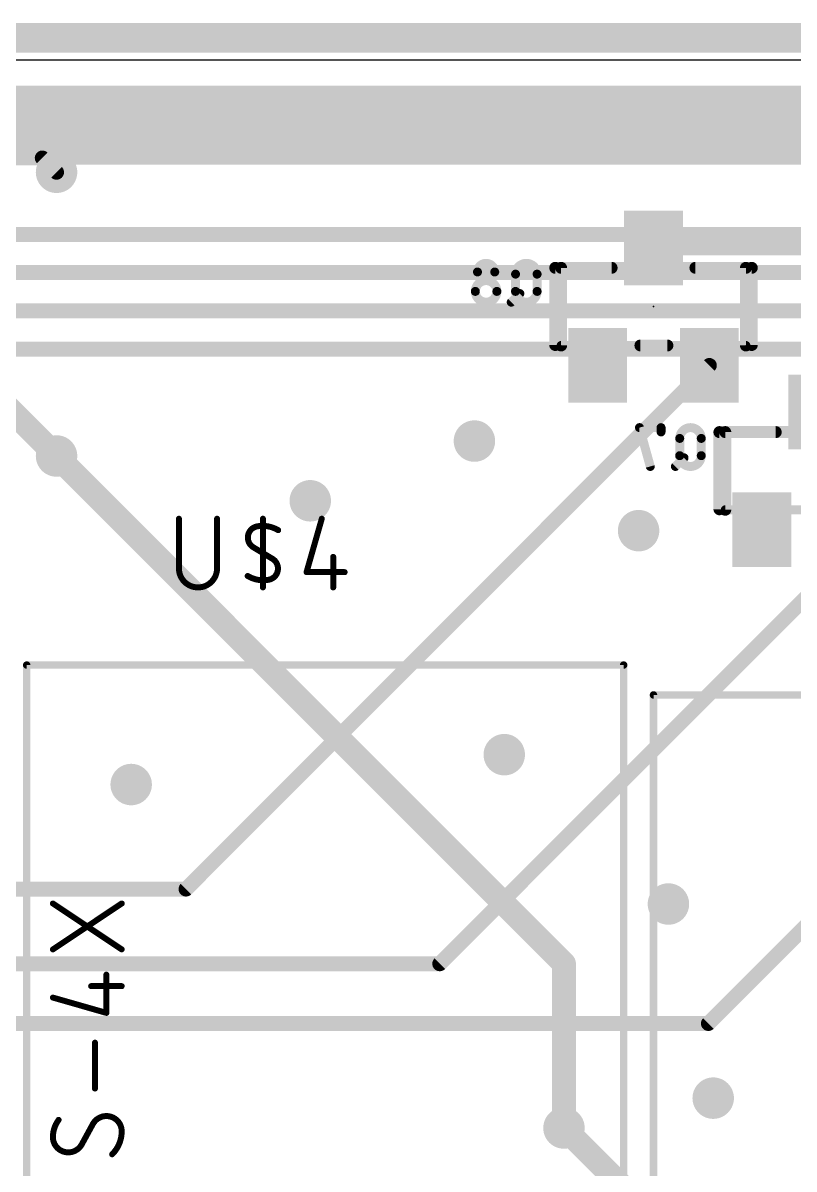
# Model space of a CAD drawing. Extents: x -0.3 to 81.4, y -1.5 to 30.2.
# Drawn here: x 51.75 to 64.88, y 10.73 to 30.23 of the extents above; entities that cross this region are included whole.
import ezdxf

# ---------------------------------------------------------------- set-up
doc = ezdxf.new("R2010")
doc.units = 0
for name, color, linetype in [('1', 12, 'CONTINUOUS'), ('16', 132, 'CONTINUOUS'), ('18', 110, 'CONTINUOUS'), ('20', 31, 'CONTINUOUS'), ('21', 253, 'CONTINUOUS'), ('22', 253, 'CONTINUOUS'), ('24', 53, 'CONTINUOUS'), ('25', 253, 'CONTINUOUS'), ('26', 253, 'CONTINUOUS'), ('27', 253, 'CONTINUOUS'), ('52', 253, 'CONTINUOUS')]:
    doc.layers.add(name, color=color, linetype=linetype)

# ---------------------------------------------------------------- blocks, each defined once
blk = doc.blocks.new('RECT')
blk.add_solid([(-0.5, -0.5), (0.5, -0.5), (-0.5, 0.5), (0.5, 0.5)])
blk = doc.blocks.new('ROUNDV')
at = {"const_width": 0.5}
blk.add_lwpolyline([(0, -0.25, 1), (0, 0.25, 1), (0, -0.25)], format="xyb", dxfattribs=at)

msp = doc.modelspace()

# ---------------------------------------------------------------- linework, layer by layer
at = {"layer": '1'}
for points, const_width in [([(11.938, 29.972), (79.248, 29.972)], 0.508), ([(48.874, 27.929), (52.081, 27.929)], 0.254), ([(52.081, 27.929), (52.324, 27.686)], 0.254), ([(48.874, 26.629), (74.463, 26.629)], 0.254), ([(48.874, 25.979), (72.319, 25.979)], 0.254), ([(48.874, 25.329), (70.175, 25.329)], 0.254), ([(48.874, 24.679), (68.031, 24.679)], 0.254), ([(60.96, 14.224), (52.324, 22.86)], 0.4064), ([(60.96, 11.43), (60.96, 14.224)], 0.4064)]:
    msp.add_lwpolyline(points, dxfattribs=dict(at, const_width=const_width))
for points, const_width in [([(52.1259, 27.9739, 1), (52.0361, 27.8841)], 0.127), ([(52.081, 27.8655, 1), (52.081, 27.9925)], 0.127), ([(52.2791, 27.6411, 1), (52.3689, 27.7309)], 0.127), ([(52.3958, 22.9318, 1), (52.2522, 22.7882)], 0.2032), ([(61.0616, 14.224, 1), (60.8584, 14.224)], 0.2032), ([(60.8882, 14.1522, 1), (61.0318, 14.2958)], 0.2032), ([(60.8584, 11.43, 1), (61.0616, 11.43)], 0.2032)]:
    msp.add_lwpolyline(points, format="xyb", dxfattribs=dict(at, const_width=const_width))
at = {"layer": '16'}
for points, const_width in [([(74.4691, 28.7782), (18.2409, 28.7782)], 0.762), ([(73.152, 28.194), (11.938, 28.194)], 0.762), ([(62.484, 26.4), (74.66, 26.4)], 0.254), ([(50.8, 24.384), (52.324, 22.86)], 0.4064), ([(54.528, 15.494), (63.434, 24.4)], 0.254), ([(66.228, 21.606), (58.846, 14.224)], 0.254), ([(63.418, 13.208), (69.022, 18.812)], 0.254), ([(47.498, 15.494), (54.528, 15.494)], 0.254), ([(58.846, 14.224), (47.752, 14.224)], 0.254), ([(48.006, 13.208), (63.418, 13.208)], 0.254), ([(70.104, 2.286), (60.96, 11.43)], 0.4064)]:
    msp.add_lwpolyline(points, dxfattribs=dict(at, const_width=const_width))
for points, const_width in [([(62.484, 26.4635, 1), (62.484, 26.3365)], 0.127), ([(63.4789, 24.3551, 1), (63.3891, 24.4449)], 0.127), ([(52.2522, 22.7882, 1), (52.3958, 22.9318)], 0.2032), ([(54.4831, 15.5389, 1), (54.5729, 15.4491)], 0.127), ([(54.528, 15.4305, 1), (54.528, 15.5575)], 0.127), ([(58.8011, 14.2689, 1), (58.8909, 14.1791)], 0.127), ([(58.846, 14.1605, 1), (58.846, 14.2875)], 0.127), ([(63.3731, 13.2529, 1), (63.4629, 13.1631)], 0.127), ([(63.418, 13.1445, 1), (63.418, 13.2715)], 0.127), ([(61.0318, 11.5018, 1), (60.8882, 11.3582)], 0.2032)]:
    msp.add_lwpolyline(points, format="xyb", dxfattribs=dict(at, const_width=const_width))
at = {"layer": '20'}
msp.add_line((79.375, 29.591), (-0.254, 29.591), dxfattribs=at)
at = {"layer": '21', "const_width": 0.127}
for points in [[(51.816, 2.794), (51.816, 19.304)], [(51.816, 19.304), (61.976, 19.304)], [(61.976, 19.304), (61.976, 2.794)], [(62.484, 2.286), (62.484, 18.796)], [(62.484, 18.796), (72.644, 18.796)]]:
    msp.add_lwpolyline(points, dxfattribs=at)
at = {"layer": '21', "const_width": 0.0635}
for points in [[(51.8478, 19.304, 1), (51.7843, 19.304)], [(51.816, 19.3358, 1), (51.816, 19.2723)], [(62.0078, 19.304, 1), (61.9443, 19.304)], [(61.976, 19.2723, 1), (61.976, 19.3358)], [(62.5158, 18.796, 1), (62.4522, 18.796)], [(62.484, 18.8277, 1), (62.484, 18.7643)]]:
    msp.add_lwpolyline(points, format="xyb", dxfattribs=at)
at = {"layer": '22', "const_width": 0.2032}
for points in [[(60.8116, 26.0604), (60.8116, 24.7476)], [(61.7704, 26.0604), (60.8116, 26.0604)], [(64.1564, 26.0604), (63.1976, 26.0604)], [(64.1564, 24.7476), (64.1564, 26.0604)], [(62.2616, 24.7396), (62.7204, 24.7396)], [(63.6056, 23.2664), (63.6056, 21.9536)], [(64.5644, 23.2664), (63.6056, 23.2664)]]:
    msp.add_lwpolyline(points, dxfattribs=at)
at = {"layer": '22', "const_width": 0.1016}
for points in [[(60.8624, 26.0604, 1), (60.7608, 26.0604)], [(60.8116, 26.1112, 1), (60.8116, 26.0096)], [(61.7704, 26.0096, 1), (61.7704, 26.1112)], [(63.1976, 26.1112, 1), (63.1976, 26.0096)], [(64.2072, 26.0604, 1), (64.1056, 26.0604)], [(64.1564, 26.0096, 1), (64.1564, 26.1112)], [(60.7608, 24.7476, 1), (60.8624, 24.7476)], [(62.2616, 24.7904, 1), (62.2616, 24.6888)], [(62.7204, 24.6888, 1), (62.7204, 24.7904)], [(64.1056, 24.7476, 1), (64.2072, 24.7476)], [(63.6564, 23.2664, 1), (63.5548, 23.2664)], [(63.6056, 23.3172, 1), (63.6056, 23.2156)], [(64.5644, 23.2156, 1), (64.5644, 23.3172)], [(63.5548, 21.9536, 1), (63.6564, 21.9536)]]:
    msp.add_lwpolyline(points, format="xyb", dxfattribs=at)
at = {"layer": '24'}
msp.add_point((62.484, 25.4), dxfattribs=at)
at = {"layer": '25', "const_width": 0.1016}
for points in [[(54.4068, 21.7932), (54.4068, 20.9494)], [(55.0559, 20.9494), (55.0559, 21.7932)], [(55.8363, 20.6248), (55.8363, 21.7932)], [(56.8381, 21.7932), (56.5785, 20.8844)], [(55.8363, 21.209), (55.674, 21.3064)], [(55.8363, 21.209), (55.9985, 21.1116)], [(57.0329, 21.1441), (57.0329, 20.6248)], [(56.5785, 20.8844), (57.2276, 20.8844)]]:
    msp.add_lwpolyline(points, dxfattribs=at)
at = {"layer": '25'}
for points, const_width in [([(54.4322, 21.7932, 1), (54.3814, 21.7932)], 0.0508), ([(55.0813, 21.7932, 1), (55.0305, 21.7932)], 0.0508), ([(55.8617, 21.7932, 1), (55.8109, 21.7932)], 0.0508), ([(56.8626, 21.7862, 1), (56.8137, 21.8002)], 0.0508), ([(55.7389, 21.6634, 0.6917), (55.674, 21.3064)], 0.1016), ([(55.7343, 21.6884, 1), (55.7434, 21.6384)], 0.0508), ([(56.0959, 21.5985, 0.1823), (55.7389, 21.6634)], 0.1016), ([(55.7434, 21.6384, 1), (55.7343, 21.6884)], 0.0508), ([(56.0828, 21.5767, 1), (56.109, 21.6202)], 0.0508), ([(55.687, 21.3281, 1), (55.6609, 21.2846)], 0.0508), ([(55.6609, 21.2846, 1), (55.687, 21.3281)], 0.0508), ([(55.8493, 21.2308, 1), (55.8232, 21.1872)], 0.0508), ([(55.8232, 21.1872, 1), (55.8493, 21.2308)], 0.0508), ([(55.9336, 20.7546, 0.6917), (55.9985, 21.1116)], 0.1016), ([(56.0116, 21.1334, 1), (55.9855, 21.0899)], 0.0508), ([(55.9855, 21.0899, 1), (56.0116, 21.1334)], 0.0508), ([(57.0583, 21.1441, 1), (57.0075, 21.1441)], 0.0508), ([(54.4068, 20.9494, 1), (55.0559, 20.9494)], 0.1016), ([(54.4322, 20.9494, 1), (54.3814, 20.9494)], 0.0508), ([(54.3814, 20.9494, 1), (54.4322, 20.9494)], 0.0508), ([(55.0813, 20.9494, 1), (55.0305, 20.9494)], 0.0508), ([(55.0305, 20.9494, 1), (55.0813, 20.9494)], 0.0508), ([(55.5766, 20.8195, 0.1823), (55.9336, 20.7546)], 0.1016), ([(55.5897, 20.8413, 1), (55.5635, 20.7978)], 0.0508), ([(56.5785, 20.9098, 1), (56.5785, 20.859)], 0.0508), ([(56.5541, 20.8914, 1), (56.6029, 20.8775)], 0.0508), ([(57.2276, 20.859, 1), (57.2276, 20.9098)], 0.0508), ([(55.9291, 20.7796, 1), (55.9382, 20.7296)], 0.0508), ([(55.9382, 20.7296, 1), (55.9291, 20.7796)], 0.0508), ([(55.8109, 20.6248, 1), (55.8617, 20.6248)], 0.0508), ([(57.0075, 20.6248, 1), (57.0583, 20.6248)], 0.0508)]:
    msp.add_lwpolyline(points, format="xyb", dxfattribs=dict(at, const_width=const_width))
at = {"layer": '26'}
for points, const_width in [([(59.7816, 25.9898, 1), (59.4881, 25.9898)], 0.1524), ([(60.5028, 25.9532, 1), (60.1359, 25.9532)], 0.1524), ([(59.4881, 25.9898, 1), (59.7816, 25.9898)], 0.1524), ([(59.5262, 25.9898, 1), (59.45, 25.9898)], 0.0762), ([(59.45, 25.9898, 1), (59.5262, 25.9898)], 0.0762), ([(59.8197, 25.9898, 1), (59.7435, 25.9898)], 0.0762), ([(59.7435, 25.9898, 1), (59.8197, 25.9898)], 0.0762), ([(60.174, 25.9532, 1), (60.0978, 25.9532)], 0.0762), ([(60.0978, 25.9532, 1), (60.174, 25.9532)], 0.0762), ([(60.5409, 25.9532, 1), (60.4647, 25.9532)], 0.0762), ([(60.4647, 25.9532, 1), (60.5409, 25.9532)], 0.0762), ([(59.8183, 25.6596, 1), (59.4514, 25.6596)], 0.1524), ([(59.4514, 25.6596, 1), (59.8183, 25.6596)], 0.1524), ([(59.4895, 25.6596, 1), (59.4133, 25.6596)], 0.0762), ([(59.8564, 25.6596, 1), (59.7802, 25.6596)], 0.0762), ([(60.1359, 25.6596, 1), (60.5028, 25.6596)], 0.1524), ([(60.174, 25.6596, 1), (60.0978, 25.6596)], 0.0762), ([(60.5409, 25.6596, 1), (60.4647, 25.6596)], 0.0762), ([(59.4133, 25.6596, 1), (59.4895, 25.6596)], 0.0762), ([(59.7802, 25.6596, 1), (59.8564, 25.6596)], 0.0762), ([(60.0356, 25.5031, 1), (60.0895, 25.4493)], 0.0762), ([(60.0978, 25.6596, 1), (60.174, 25.6596)], 0.0762), ([(60.2362, 25.596, 1), (60.1824, 25.6499)], 0.0762), ([(60.4647, 25.6596, 1), (60.5409, 25.6596)], 0.0762), ([(62.2454, 23.3807, 1), (62.2454, 23.3045)], 0.0762), ([(62.2821, 23.3528, 1), (62.2087, 23.3324)], 0.0762), ([(62.6504, 23.3426, 1), (62.5742, 23.3426)], 0.0762), ([(62.6123, 23.3045, 1), (62.6123, 23.3807)], 0.0762), ([(63.2968, 23.1592, 1), (62.9299, 23.1592)], 0.1524), ([(62.5742, 23.2692, 1), (62.6504, 23.2692)], 0.0762), ([(62.968, 23.1592, 1), (62.8918, 23.1592)], 0.0762), ([(63.3349, 23.1592, 1), (63.2587, 23.1592)], 0.0762), ([(62.8918, 23.1592, 1), (62.968, 23.1592)], 0.0762), ([(63.2587, 23.1592, 1), (63.3349, 23.1592)], 0.0762), ([(62.9299, 22.8656, 1), (63.2968, 22.8656)], 0.1524), ([(62.968, 22.8656, 1), (62.8918, 22.8656)], 0.0762), ([(62.8918, 22.8656, 1), (62.968, 22.8656)], 0.0762), ([(63.0302, 22.802, 1), (62.9764, 22.8559)], 0.0762), ([(63.3349, 22.8656, 1), (63.2587, 22.8656)], 0.0762), ([(63.2587, 22.8656, 1), (63.3349, 22.8656)], 0.0762), ([(62.3921, 22.672, 1), (62.4655, 22.6924)], 0.0762), ([(62.8296, 22.7091, 1), (62.8835, 22.6553)], 0.0762)]:
    msp.add_lwpolyline(points, format="xyb", dxfattribs=dict(at, const_width=const_width))
at = {"layer": '26', "const_width": 0.1524}
for points in [[(60.1359, 25.9532), (60.1359, 25.6596)], [(60.5028, 25.6596), (60.5028, 25.9532)], [(60.2093, 25.623), (60.0625, 25.4762)], [(62.6123, 23.3426), (62.2454, 23.3426)], [(62.2454, 23.3426), (62.4288, 22.6822)], [(62.6123, 23.2692), (62.6123, 23.3426)], [(62.9299, 23.1592), (62.9299, 22.8656)], [(63.2968, 22.8656), (63.2968, 23.1592)], [(63.0033, 22.829), (62.8565, 22.6822)]]:
    msp.add_lwpolyline(points, dxfattribs=at)
at = {"layer": '27', "const_width": 0.1016}
for points in [[(53.4328, 14.468), (52.262, 15.2486)], [(52.262, 14.468), (53.4328, 15.2486)], [(53.1726, 13.3879), (53.1726, 14.0384)], [(52.9125, 13.8432), (53.4328, 13.8432)], [(52.262, 13.6481), (53.1726, 13.3879)], [(52.9775, 12.1013), (52.9775, 12.8819)], [(52.945, 11.5033), (52.7498, 11.1456)]]:
    msp.add_lwpolyline(points, dxfattribs=at)
at = {"layer": '27'}
for points, const_width in [([(52.2761, 15.2697, 1), (52.2479, 15.2275)], 0.0508), ([(53.4469, 15.2275, 1), (53.4187, 15.2697)], 0.0508), ([(52.2479, 14.4892, 1), (52.2761, 14.4469)], 0.0508), ([(53.4187, 14.4469, 1), (53.4469, 14.4892)], 0.0508), ([(53.198, 14.0384, 1), (53.1472, 14.0384)], 0.0508), ([(52.9125, 13.8686, 1), (52.9125, 13.8178)], 0.0508), ([(53.4328, 13.8178, 1), (53.4328, 13.8686)], 0.0508), ([(52.269, 13.6725, 1), (52.255, 13.6237)], 0.0508), ([(53.1472, 13.3879, 1), (53.198, 13.3879)], 0.0508), ([(53.1657, 13.3635, 1), (53.1796, 13.4123)], 0.0508), ([(53.0029, 12.8819, 1), (52.9521, 12.8819)], 0.0508), ([(52.9521, 12.1013, 1), (53.0029, 12.1013)], 0.0508), ([(52.3596, 11.5684, 0.1623), (52.262, 11.2757)], 0.1016), ([(52.3799, 11.5532, 1), (52.3392, 11.5836)], 0.0508), ([(53.1726, 11.6334, 0.2656), (52.945, 11.5033)], 0.1016), ([(52.9231, 11.5162, 1), (52.9669, 11.4904)], 0.0508), ([(52.9673, 11.4912, 1), (52.9227, 11.5155)], 0.0508), ([(53.4328, 11.3732, 0.4142), (53.1726, 11.6334)], 0.1016), ([(53.1726, 11.6588, 1), (53.1726, 11.608)], 0.0508), ([(53.1726, 11.608, 1), (53.1726, 11.6588)], 0.0508), ([(52.262, 11.2757, 0.4142), (52.5222, 11.0155)], 0.1016), ([(52.2874, 11.2757, 1), (52.2366, 11.2757)], 0.0508), ([(53.2702, 10.983, 0.2), (53.4328, 11.3732)], 0.1016), ([(53.4582, 11.3732, 1), (53.4074, 11.3732)], 0.0508), ([(53.4074, 11.3732, 1), (53.4582, 11.3732)], 0.0508), ([(52.2366, 11.2757, 1), (52.2874, 11.2757)], 0.0508), ([(52.5222, 11.0155, 0.2656), (52.7498, 11.1456)], 0.1016), ([(52.7275, 11.1577, 1), (52.7721, 11.1334)], 0.0508), ([(52.7717, 11.1327, 1), (52.728, 11.1585)], 0.0508), ([(52.5222, 11.0409, 1), (52.5222, 10.9901)], 0.0508), ([(52.5222, 10.9901, 1), (52.5222, 11.0409)], 0.0508), ([(53.2523, 11.001, 1), (53.2881, 10.9649)], 0.0508)]:
    msp.add_lwpolyline(points, format="xyb", dxfattribs=dict(at, const_width=const_width))
at = {"layer": '52'}
for points, const_width in [([(60.9116, 26.0604), (60.9116, 24.7396)], 0.2032), ([(64.0564, 26.0604), (60.9116, 26.0604)], 0.2032), ([(64.0564, 24.7396), (64.0564, 26.0604)], 0.2032), ([(60.9116, 24.7396), (64.0564, 24.7396)], 0.1524), ([(63.7056, 23.2664), (63.7056, 21.9456)], 0.2032), ([(66.8504, 23.2664), (63.7056, 23.2664)], 0.2032), ([(63.7056, 21.9456), (66.8504, 21.9456)], 0.1524)]:
    msp.add_lwpolyline(points, dxfattribs=dict(at, const_width=const_width))
for points, const_width in [([(60.9624, 26.0604, 1), (60.8608, 26.0604)], 0.1016), ([(60.9116, 26.1112, 1), (60.9116, 26.0096)], 0.1016), ([(64.1072, 26.0604, 1), (64.0056, 26.0604)], 0.1016), ([(64.0564, 26.0096, 1), (64.0564, 26.1112)], 0.1016), ([(60.8608, 24.7396, 1), (60.9624, 24.7396)], 0.1016), ([(60.9116, 24.7777, 1), (60.9116, 24.7015)], 0.0762), ([(64.0056, 24.7396, 1), (64.1072, 24.7396)], 0.1016), ([(64.0564, 24.7015, 1), (64.0564, 24.7777)], 0.0762), ([(63.7564, 23.2664, 1), (63.6548, 23.2664)], 0.1016), ([(63.7056, 23.3172, 1), (63.7056, 23.2156)], 0.1016), ([(63.6548, 21.9456, 1), (63.7564, 21.9456)], 0.1016), ([(63.7056, 21.9837, 1), (63.7056, 21.9075)], 0.0762)]:
    msp.add_lwpolyline(points, format="xyb", dxfattribs=dict(at, const_width=const_width))

# ---------------------------------------------------------------- block references
at = {"layer": '16', "yscale": 1.27, "rotation": 180}
for p in [(62.484, 26.4), (61.534, 24.4), (63.434, 24.4), (65.278, 23.606), (64.328, 21.606)]:
    msp.add_blockref('RECT', p, dxfattribs=at)
at = {"layer": '18', "xscale": 0.7056, "yscale": 0.7056}
for p in [(52.324, 27.686), (52.324, 27.686), (59.436, 23.114), (59.436, 23.114), (52.324, 22.86), (52.324, 22.86), (56.642, 22.098), (56.642, 22.098), (62.23, 21.59), (62.23, 21.59), (59.944, 17.78), (59.944, 17.78), (53.594, 17.272), (53.594, 17.272), (62.738, 15.24), (62.738, 15.24), (63.5, 11.938), (63.5, 11.938), (60.96, 11.43), (60.96, 11.43)]:
    msp.add_blockref('ROUNDV', p, dxfattribs=at)
at = {"layer": '52', "xscale": 0.4572, "yscale": 0.5842, "rotation": 180}
for p in [(62.484, 26.4033), (61.5442, 24.3967), (63.4238, 24.3967), (64.3382, 21.6027)]:
    msp.add_blockref('RECT', p, dxfattribs=at)

doc.saveas('drawing.dxf')
